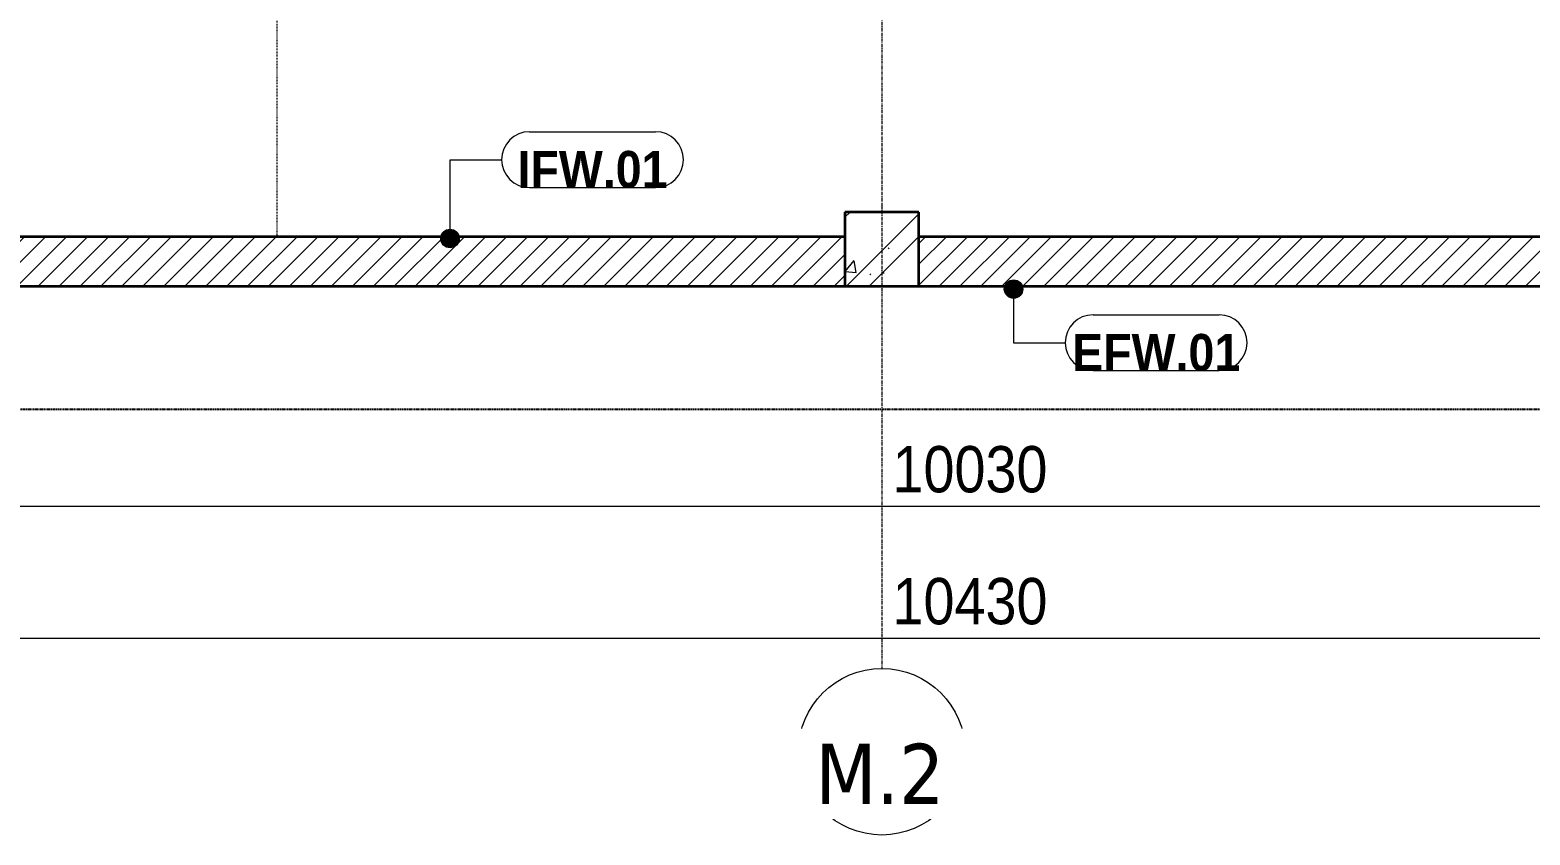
# Model space of a CAD drawing. Header units: millimetres. Extents: x 68650 to 268645, y -2410 to 17645.
# Drawn here: x 72853 to 78928, y 5664 to 8926 of the extents above; entities that cross this region are included whole.
import ezdxf

# ---------------------------------------------------------------- set-up
doc = ezdxf.new("R2010")
doc.units = ezdxf.units.MM
for name, pattern in [('Dash', [6, 3, -3]), ('Dash - Tight', [4.5, 3, -1.5]), ('Double dash', [41.999998, 12, -6, 6, -6, 6, -6]), ('Grid Line', [22.225, 12.7, -3.175, 3.175, -3.175]), ('Hidden', [7.14375, 4.7625, -2.38125])]:
    doc.linetypes.add(name, pattern=pattern)
for name, color, linetype, lineweight in [('A-ANNO-DIMS', 211, 'Continuous', 9), ('A-ANNO-DIMS-75', 211, 'Continuous', 9), ('A-ANNO-NOTE', 131, 'Continuous', 9), ('A-DETL-GENF-1', 92, 'Dash - Tight', 18), ('A-DETL-GENF-2', 92, 'Hidden', 25), ('A-FLOR-OVHD', 1, 'Dash', 18), ('A-WALL-1', 113, 'Continuous', 35), ('A-WALL-PATT-1', 111, 'Continuous', 18), ('C-PROP-LINE', 91, 'Double dash', 35), ('S-COLS', 52, 'Continuous', 18), ('S-COLS-1', 52, 'Continuous', 35), ('S-GRID-1', 1, 'Grid Line', 9), ('S-GRID-IDEN', 1, 'Continuous', 9)]:
    doc.layers.add(name, color=color, linetype=linetype, lineweight=lineweight)
doc.styles.add('Arial_B', font='arialbd.ttf', dxfattribs={"width": 0.9, "height": 150})
doc.styles.add('Tahoma_B', font='tahomabd.ttf', dxfattribs={"height": 243.75})
doc.styles.add('UTM Avo', font='', dxfattribs={"width": 0.9, "height": 187.5})
doc.styles.get('UTM Avo').set_extended_font_data('UTM Avo')
doc.dimstyles.new('1_Dim_chi_tiet_2_5', dxfattribs={"dimscale": 304.8, "dimtxt": 187.368928, "dimasz": 0.295276, "dimexe": 0.246063, "dimexo": 0.0625, "dimgap": 0.024606, "dimtad": 1, "dimdec": 0, "dimrnd": 5, "dimzin": 0, "dimdsep": 46, "dimtxsty": 'UTM Avo', "dimblk1": 'OBLIQUE', "dimblk2": 'OBLIQUE', "dimsah": 1, "dimcen": 0.09, "dimdle": 0.246063, "dimazin": 0, "dimtfac": 1, "dimtdec": 4, "dimtix": 1, "dimtmove": 0, "dimatfit": 3, "dimfxl": 0.492126, "dimfxlon": 1, "dimtvp": 1, "dimtolj": 1, "dimtzin": 0, "dimarcsym": 2})
pattern_1 = [(45, (0, 0), (-42.426407, 42.426407), [])]

# ---------------------------------------------------------------- blocks, each defined once
blk = doc.blocks.new('M_Concrete-Rectangular-Column2 - 300x300-V1-TKCS_NHÀ MÁY PHÁT ĐIỆN - MẶT BẰNG COTE _1_000')
at = {"layer": 'S-COLS'}
h = blk.add_hatch(dxfattribs=at)
h.set_pattern_fill('FP_3', color=256, style=0, pattern_type=2)
h.set_pattern_definition([(320, (-8038.23, 76302.56), (-47.8174, -546.5526), [57.15, -628.65]), (265, (-8038.2, 76302.56), (573.17, 105.7283), [45.72, -502.92]), (10.451, (-8042.2, 76257), (525.35, -440.8275), [48.57, -534.27]), (316.184, (-7885.8, 76302.56), (-126.1284, -813.2367), [85.725, -942.975]), (6.636, (-7896.3, 76234.8), (742.283, -712.207), [72.855, -801.405]), (261.184, (-7885.8, 76302.6), (742.276, -712.215), [68.58, -754.38]), (291, (-7923.93, 76226.36), (-306.796, -454.8433), [57.15, -628.65]), (236, (-7923.9, 76226.36), (552.5638, -185.4063), [45.72, -502.92]), (341.451, (-7949.5, 76188.46), (245.764, -640.2512), [48.57, -534.27]), (307.5, (-8038.23, 76302.56), (253.66504, -9.26637), [5.029, -491.795, 5.029, -505.511, -504.825]), (307.5, (-8038.23, 76302.56), (253.66504, -9.26637), [-1007.364, 5.029, -499.796]), (277.5, (-8038.23, 76302.56), (300.5414, -200.4594), [5.029, -286.055, 5.029, -480.365, -192.405]), (277.5, (-8038.23, 76302.56), (300.5414, -200.4594), [-776.478, 5.029, -187.376]), (237.5, (-8038.23, 76472.5), (-17.18643, -406.77284), [5.029, -185.471, 5.029, -589.331, -788.67]), (237.5, (-8038.23, 76472.5), (-17.18643, -406.77284), [-784.86, 5.029, -783.641]), (227.5, (-8038.23, 76548.7), (76.2803, -444.388), [5.029, -242.621, 5.029, -389.687, -560.07]), (227.5, (-8038.23, 76548.7), (76.2803, -444.388), [-642.366, 5.029, -555.041]), (315, (-8038.23, 76302.56), (188.5854, 188.5854), []), (315, (-7752.48, 76302.56), (188.5854, 188.5854), [])])
h.paths.add_polyline_path([(-150, 150), (-150, -150), (150, -150), (150, 150)])
at = {"layer": 'S-COLS-1'}
for p, q in [((150, 150), (-150, 150)), ((-150, 150), (-150, -150)), ((150, -150), (150, 150)), ((-150, -150), (150, -150))]:
    blk.add_line(p, q, dxfattribs=at)
blk = doc.blocks.new('Family - ___-1476882-TKCS_NHÀ MÁY PHÁT ĐIỆN - MẶT BẰNG COTE _1_000')
at = {"layer": 'C-PROP-LINE'}
blk.add_line((70552.6, 7888.2), (90657.8, 7888.2), dxfattribs=at)
blk = doc.blocks.new('BORDER VIEW - BORDER VIEW-2360910-TKCS_NHÀ MÁY PHÁT ĐIỆN - MẶT BẰNG COTE _1_000')
at = {"layer": 'A-DETL-GENF-2'}
blk.add_line((19955.3, 0), (150, 0), dxfattribs=at)
blk = doc.blocks.new('Grid - M_Grid Head - Circle-353313-TKCS_NHÀ MÁY PHÁT ĐIỆN - MẶT BẰNG COTE _1_000')
at = {"layer": 'S-GRID-IDEN'}
blk.add_circle((0, 0), 4.5, dxfattribs=at)
blk = doc.blocks.new('DIMBLOCK2-TKCS_NHÀ MÁY PHÁT ĐIỆN - MẶT BẰNG COTE _1_000')
at = {"layer": 'A-ANNO-DIMS-75'}
for p, q in [((71652.6, 7146.3), (71652.6, 6921.3)), ((71652.6, 6996.3), (71652.6, 7146.3)), ((81680.7, 7146.3), (81680.7, 6921.3)), ((81680.7, 6996.3), (81680.7, 7146.3)), ((71652.6, 6996.3), (81680.7, 6996.3))]:
    blk.add_line(p, q, dxfattribs=at)
at = {"layer": 'A-ANNO-DIMS-75', "lineweight": 25}
for p, q in [((71652.6, 6996.3), (71607.6, 6951.3)), ((71652.6, 6996.3), (71697.6, 7041.3)), ((81680.7, 6996.3), (81635.7, 6951.3)), ((81680.7, 6996.3), (81725.7, 7041.3))]:
    blk.add_line(p, q, dxfattribs=at)
at = {"layer": 'A-ANNO-DIMS-75', "color": 0, "insert": (76345.7, 7239.9), "char_height": 187.5, "width": 770.294, "attachment_point": 1, "line_spacing_factor": 1.110334, "style": 'UTM Avo'}
blk.add_mtext('10030', dxfattribs=at)
blk = doc.blocks.new('_Oblique')
at = {"color": 0, "linetype": 'ByBlock', "lineweight": -2}
blk.add_line((-0.5, -0.5), (0.5, 0.5), dxfattribs=at)
blk = doc.blocks.new('DIMBLOCK4-TKCS_NHÀ MÁY PHÁT ĐIỆN - MẶT BẰNG COTE _1_000')
at = {"layer": 'A-ANNO-DIMS-75'}
for p, q in [((71452.6, 6611.7), (71452.6, 6386.7)), ((71452.6, 6461.7), (71452.6, 6611.7)), ((81880.7, 6611.7), (81880.7, 6386.7)), ((81880.7, 6461.7), (81880.7, 6611.7)), ((71377.6, 6461.7), (81955.7, 6461.7))]:
    blk.add_line(p, q, dxfattribs=at)
at = {"layer": 'A-ANNO-DIMS-75', "lineweight": 25}
for p, q in [((71452.6, 6461.7), (71497.6, 6506.7)), ((81880.7, 6461.7), (81925.7, 6506.7)), ((71452.6, 6461.7), (71407.6, 6416.7)), ((81880.7, 6461.7), (81835.7, 6416.7))]:
    blk.add_line(p, q, dxfattribs=at)
at = {"layer": 'A-ANNO-DIMS-75', "color": 0, "insert": (76345.7, 6705.3), "char_height": 187.5, "width": 770.294, "attachment_point": 1, "line_spacing_factor": 1.110334, "style": 'UTM Avo'}
blk.add_mtext('10430', dxfattribs=at)
blk = doc.blocks.new('NCV_GHI CHU VAT LIEU HOAN THIEN - NCV_GHI CHU VAT LIEU HOAN THIEN-2360914-TKCS_NHÀ MÁY PHÁT ĐIỆN - MẶT BẰNG COTE _1_000')
at = {"layer": 'A-ANNO-NOTE'}
for p, q in [((-3.37, 1.495), (3.431, 1.495)), ((-3.37, -1.524), (3.431, -1.524))]:
    blk.add_line(p, q, dxfattribs=at)
for centre, start, end in [((-3.37, -0.015), 90, 270), ((3.431, -0.015), 270, 90)]:
    blk.add_arc(centre, 1.509, start, end, dxfattribs=at)

msp = doc.modelspace()

# ---------------------------------------------------------------- hatches: boundary and pattern name
at = {"layer": 'A-ANNO-NOTE'}
h = msp.add_hatch(color=256, dxfattribs=at)
edge = h.paths.add_edge_path()
edge.add_arc((74553.6, 8081.1), 37.5, 0, 360)
h = msp.add_hatch(color=256, dxfattribs=at)
edge = h.paths.add_edge_path()
edge.add_arc((76836.1, 7876), 37.5, 0, 360)
at = {"layer": 'A-WALL-PATT-1'}
h = msp.add_hatch(dxfattribs=at)
h.set_pattern_fill('FP_8', color=256, style=0, pattern_type=2)
h.set_pattern_definition(pattern_1)
h.paths.add_polyline_path([(72828.5, 7888.2), (76152.6, 7888.2), (76152.6, 8088.2), (71752.6, 8088.2), (71752.6, 7888.2)])
h = msp.add_hatch(dxfattribs=at)
h.set_pattern_fill('FP_8', color=256, style=0, pattern_type=2)
h.set_pattern_definition(pattern_1)
h.paths.add_polyline_path([(81580.7, 7888.2), (81580.7, 8088.2), (76452.6, 8088.2), (76452.6, 7888.2), (80491.5, 7888.2)])

# ---------------------------------------------------------------- linework, layer by layer
at = {"layer": 'A-ANNO-NOTE'}
for p, q in [((74553.6, 8399.5), (74762.6, 8399.5)), ((74553.6, 8081.1), (74553.6, 8399.5)), ((76836.1, 7876), (76836.1, 7657.9)), ((76836.1, 7657.9), (77045.2, 7657.9))]:
    msp.add_line(p, q, dxfattribs=at)
for centre in [(74553.6, 8081.1), (76836.1, 7876)]:
    msp.add_circle(centre, 37.5, dxfattribs=at)
at = {"layer": 'A-FLOR-OVHD'}
msp.add_line((73852.6, 14188.2), (73852.6, 8088.2), dxfattribs=at)
at = {"layer": 'A-WALL-1'}
for p, q in [((76152.6, 8088.2), (71752.6, 8088.2)), ((81580.7, 8088.2), (76452.6, 8088.2)), ((71752.6, 7888.2), (76152.6, 7888.2)), ((76452.6, 7888.2), (81580.7, 7888.2))]:
    msp.add_line(p, q, dxfattribs=at)
at = {"layer": 'S-GRID-1'}
for p, q in [((76302.6, 14825.5), (76302.6, 8213.8)), ((76302.6, 8213.8), (76302.6, 6338.8)), ((89635.6, 7888.2), (71241.5, 7888.2))]:
    msp.add_line(p, q, dxfattribs=at)

# ---------------------------------------------------------------- block references
at = {"layer": 'A-ANNO-NOTE', "xscale": 75, "yscale": 75, "zscale": 75}
for p in [(75128.6, 8401.6), (77411.1, 7659.9)]:
    msp.add_blockref('NCV_GHI CHU VAT LIEU HOAN THIEN - NCV_GHI CHU VAT LIEU HOAN THIEN-2360914-TKCS_NHÀ MÁY PHÁT ĐIỆN - MẶT BẰNG COTE _1_000', p, dxfattribs=at)
at = {"layer": 'A-DETL-GENF-1'}
msp.add_blockref('BORDER VIEW - BORDER VIEW-2360910-TKCS_NHÀ MÁY PHÁT ĐIỆN - MẶT BẰNG COTE _1_000', (70552.6, 7388.2), dxfattribs=at)
at = {"layer": 'C-PROP-LINE'}
msp.add_blockref('Family - ___-1476882-TKCS_NHÀ MÁY PHÁT ĐIỆN - MẶT BẰNG COTE _1_000', (0, 0), dxfattribs=at)
at = {"layer": 'S-COLS', "rotation": 90.00000000000058}
msp.add_blockref('M_Concrete-Rectangular-Column2 - 300x300-V1-TKCS_NHÀ MÁY PHÁT ĐIỆN - MẶT BẰNG COTE _1_000', (76302.6, 8038.2), dxfattribs=at)
at = {"layer": 'S-GRID-IDEN', "xscale": 74.99999999999996, "yscale": 74.99999999999996, "zscale": 74.99999999999996, "rotation": 180}
msp.add_blockref('Grid - M_Grid Head - Circle-353313-TKCS_NHÀ MÁY PHÁT ĐIỆN - MẶT BẰNG COTE _1_000', (76302.6, 6001.3), dxfattribs=at)

# ---------------------------------------------------------------- texts
at = {"layer": 'A-ANNO-NOTE', "char_height": 150, "attachment_point": 5, "line_spacing_factor": 0.936439, "style": 'Arial_B'}
for s, insert, width in [('\\pt3.375,6.75,10.125,13.5,16.875,20.25,23.625,27,30.375,33.75,37.125,40.5,43.875,47.25,50.625,54,57.375,60.75,64.125,67.5,70.875,74.25,77.625,81,84.375,87.75,91.125,94.5,97.875,101.25,104.625,108;IFW.01', (75130.6, 8359.8), 616.275), ('\\pt3.375,6.75,10.125,13.5,16.875,20.25,23.625,27,30.375,33.75,37.125,40.5,43.875,47.25,50.625,54,57.375,60.75,64.125,67.5,70.875,74.25,77.625,81,84.375,87.75,91.125,94.5,97.875,101.25,104.625,108;EFW.01', (77413.5, 7618.2), 691.875)]:
    msp.add_mtext(s, dxfattribs=dict(at, insert=insert, width=width))

# ---------------------------------------------------------------- dimensions: what is measured, and where the dimension line sits
at = {"layer": 'A-ANNO-DIMS'}
for base, p1, p2, override, picture, middle in [((81680.7, 6996.3), (71652.6, 7146.3), (81680.7, 7146.3), {"dimpost": '<>', "dimfxl": 10028.181818}, 'DIMBLOCK2-TKCS_NHÀ MÁY PHÁT ĐIỆN - MẶT BẰNG COTE _1_000', (76666.7, 7100.9)), ((81880.7, 6461.7), (71452.6, 6611.7), (81880.7, 6611.7), {"dimpost": '<>', "dimfxl": 10428.181818}, 'DIMBLOCK4-TKCS_NHÀ MÁY PHÁT ĐIỆN - MẶT BẰNG COTE _1_000', (76666.7, 6566.2))]:
    dim = msp.add_linear_dim(base=base, p1=p1, p2=p2, dimstyle='1_Dim_chi_tiet_2_5', override=override, dxfattribs=at)
    dim.commit()
    dim.dimension.update_dxf_attribs({"geometry": picture, "text_midpoint": middle})

# ---------------------------------------------------------------- next in the draw order: texts
at = {"layer": 'S-GRID-IDEN', "insert": (76294.2, 5911.6), "char_height": 243.75, "width": 620.25, "attachment_point": 5, "line_spacing_factor": 0.996129, "style": 'Tahoma_B', "bg_fill": 3, "box_fill_scale": 1.25, "bg_fill_color": 256, "bg_fill_true_color": 13158600, "bg_fill_transparency": 0}
msp.add_mtext('\\pt952.49944,1904.99888,2857.50075,3810.00019,4762.49962,5714.99906,6667.50094,7620.00037,8572.49981,9524.99925,10477.50113,11430.00056,12382.5,13334.99944,14287.49888,15240.00075,16192.50019,17144.99963,18097.49906,19050.00094,20002.50038,20954.99981,21907.49925,22860.00113,23812.50056,24765,25717.49944,26669.99887,27622.50075,28575.00019,29527.49963,30479.99906;M.2', dxfattribs=at)

doc.saveas('drawing.dxf')
